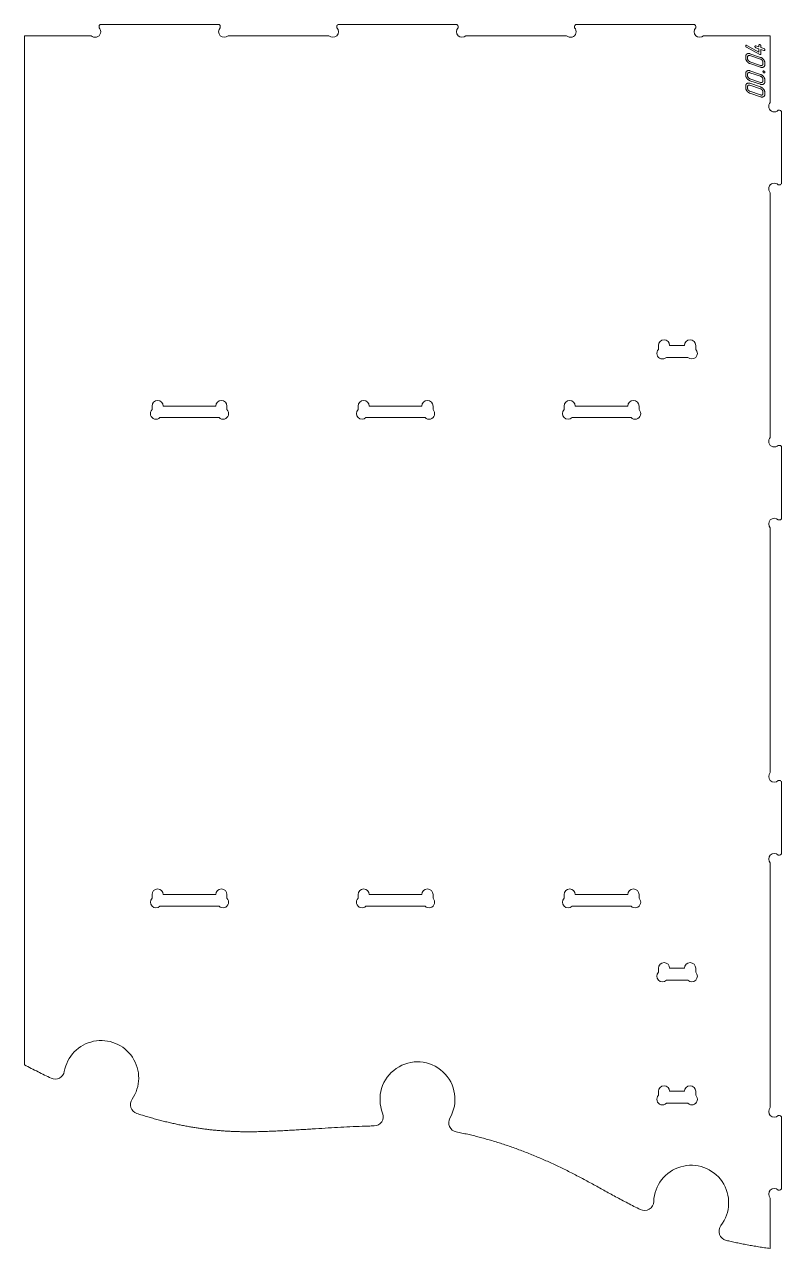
# Model space of a CAD drawing. Header units: millimetres. Extents: x 10 to 1426, y -715 to -10.
# Drawn here: x 430 to 836, y -667 to -10 of the extents above; entities that cross this region are included whole.
import ezdxf

# ---------------------------------------------------------------- set-up
doc = ezdxf.new("R2010")
doc.units = ezdxf.units.MM
doc.layers.add('Cut', color=7, linetype='Continuous', lineweight=0)
doc.layers.add('Mark', color=7, linetype='Continuous', lineweight=0)

msp = doc.modelspace()

# ---------------------------------------------------------------- linework, layer by layer
at = {"layer": 'Cut'}
for points in [[(830.3222, -666.611538), (829.519901, -666.500862), (828.721814, -666.388411), (827.927917, -666.274197), (827.138186, -666.158233), (826.3526, -666.040533), (825.571136, -665.92111), (824.793771, -665.799976), (824.020483, -665.677145), (823.25125, -665.552629), (822.486049, -665.426442), (821.724857, -665.298597), (820.967653, -665.169106), (820.214413, -665.037984), (819.465115, -664.905242), (818.719737, -664.770894), (817.978257, -664.634953), (817.240651, -664.497433), (816.506897, -664.358345), (815.776973, -664.217703), (815.050856, -664.075521), (814.328524, -663.931811), (813.609954, -663.786586), (812.895124, -663.63986), (812.184012, -663.491644), (811.476594, -663.341954), (810.772849, -663.1908), (810.072754, -663.038198), (809.376286, -662.884158), (808.683423, -662.728696), (807.994143, -662.571823), (807.308423, -662.413553), (806.62624, -662.253898, -0.5447152774), (803.810105, -654.338486, 1.3710749868), (767.791131, -641.383801, -0.5434144987), (760.596541, -645.701108), (759.729648, -645.275007), (758.868392, -644.847946), (758.012628, -644.420011), (757.162212, -643.991284), (756.317, -643.56185), (755.476846, -643.131792), (754.641607, -642.701194), (753.811138, -642.270141), (752.985294, -641.838715), (752.163932, -641.407001), (751.346906, -640.975084), (750.534073, -640.543045), (749.725287, -640.11097), (748.920404, -639.678942), (748.11928, -639.247046), (747.321771, -638.815364), (746.527731, -638.383981), (745.737017, -637.952981), (744.949483, -637.522448), (744.164986, -637.092464), (743.383381, -636.663115), (742.604524, -636.234484), (741.828269, -635.806656), (741.054473, -635.379712), (740.282991, -634.953739), (739.513679, -634.528819), (738.746392, -634.105036), (737.980986, -633.682475), (737.217316, -633.261219), (736.455237, -632.841352), (735.694606, -632.422957), (734.935278, -632.006119), (734.177108, -631.590922), (733.419952, -631.177449), (732.663666, -630.765784), (731.908104, -630.356011), (731.153123, -629.948214), (730.398578, -629.542477), (729.644325, -629.138884), (728.890218, -628.737518), (728.136115, -628.338463), (727.381871, -627.941803), (726.627407, -627.547588), (725.87272, -627.155832), (725.117812, -626.766545), (724.362685, -626.379737), (723.607341, -625.995418), (722.85178, -625.613599), (722.096006, -625.23429), (721.340021, -624.857502), (720.583825, -624.483244), (719.827421, -624.111527), (719.07081, -623.742362), (718.313995, -623.375759), (717.556978, -623.011728), (716.799759, -622.650279), (716.042342, -622.291422), (715.284727, -621.935169), (714.526917, -621.58153), (713.768914, -621.230513), (713.010719, -620.882131), (712.252334, -620.536394), (711.493762, -620.193311), (710.735003, -619.852893), (709.97606, -619.51515), (709.216935, -619.180094), (708.457629, -618.847733), (707.698144, -618.518078), (706.938483, -618.19114), (706.178646, -617.866929), (705.418637, -617.545456), (704.658456, -617.22673), (703.898105, -616.910762), (703.137587, -616.597562), (702.376903, -616.287141), (701.616056, -615.979509), (700.855046, -615.674677), (700.093876, -615.372653), (699.332547, -615.07345), (698.571062, -614.777077), (697.809422, -614.483545), (697.047629, -614.192863), (696.285686, -613.905043), (695.523593, -613.620095), (694.761352, -613.338028), (693.998967, -613.058854), (693.236437, -612.782582), (692.473766, -612.509223), (691.710955, -612.238787), (690.948005, -611.971285), (690.18492, -611.706726), (689.4217, -611.445122), (688.658347, -611.186483), (687.894864, -610.930818), (687.131251, -610.678138), (686.367512, -610.428454), (685.603647, -610.181776), (684.839659, -609.938114), (684.07555, -609.697478), (683.311321, -609.45988), (682.546974, -609.225328), (681.782511, -608.993834), (681.017934, -608.765407), (680.253244, -608.540059), (679.488444, -608.3178), (678.723536, -608.098639), (677.95852, -607.882587), (677.1934, -607.669655), (676.428177, -607.459852), (675.662852, -607.253189), (674.897428, -607.049677), (674.131907, -606.849326), (673.36629, -606.652146), (672.600579, -606.458147), (671.834775, -606.26734), (671.068882, -606.079735), (670.302901, -605.895342), (669.536833, -605.714173), (668.77068, -605.536236), (668.004444, -605.361542), (667.238128, -605.190103), (666.471732, -605.021927), (665.705259, -604.857026), (664.938711, -604.695409), (664.172089, -604.537087), (663.405396, -604.382071), (662.638632, -604.23037), (661.871801, -604.081996, -0.5163316926), (658.48404, -596.666137, 1.5962607611), (622.409277, -594.019106, -0.5232802086), (617.865982, -600.864492), (617.062553, -600.881984), (616.258097, -600.90126), (615.452587, -600.922272), (614.646, -600.944977), (613.029496, -600.99528), (611.408392, -601.051805), (609.782491, -601.114185), (608.1516, -601.182057), (606.515523, -601.255057), (604.874067, -601.332819), (603.227036, -601.414979), (601.574236, -601.501173), (599.915473, -601.591035), (598.25055, -601.684201), (596.579275, -601.780307), (594.901452, -601.878988), (593.216886, -601.97988), (591.525383, -602.082617), (589.826749, -602.186835), (588.120788, -602.29217), (586.407306, -602.398257), (584.686108, -602.504731), (583.822555, -602.558), (582.957, -602.611228), (582.089419, -602.664372), (581.219787, -602.717384), (580.348081, -602.770219), (579.474275, -602.822833), (578.598345, -602.875178), (577.720268, -602.927211), (576.840018, -602.978884), (575.957572, -603.030153), (575.072905, -603.080972), (574.185993, -603.131295), (573.296811, -603.181077), (572.405335, -603.230272), (571.511541, -603.278835), (570.615405, -603.32672), (569.716901, -603.373882), (568.816006, -603.420274), (567.912696, -603.465852), (567.006946, -603.51057), (566.098732, -603.554381), (565.188017, -603.597229), (564.274667, -603.638957), (563.358503, -603.679362), (562.439343, -603.71824), (561.517008, -603.755387), (560.591316, -603.7906), (559.662087, -603.823676), (558.729141, -603.85441), (557.792296, -603.882599), (556.851374, -603.90804), (555.906192, -603.930528), (554.95657, -603.949861), (554.002329, -603.965835), (553.043286, -603.978245), (552.079263, -603.986889), (551.110077, -603.991563), (550.13555, -603.992063), (549.155499, -603.988186), (548.169745, -603.979728), (547.178108, -603.966485), (546.180405, -603.948255), (545.679223, -603.937205), (545.176458, -603.924832), (544.672086, -603.91111), (544.166085, -603.896014), (543.658433, -603.879518), (543.149106, -603.861597), (542.638083, -603.842226), (542.12534, -603.821378), (541.610856, -603.799029), (541.094608, -603.775152), (540.576572, -603.749724), (540.056727, -603.722717), (539.53505, -603.694107), (539.011518, -603.663868), (538.48611, -603.631975), (537.958801, -603.598403), (537.42957, -603.563125), (536.898394, -603.526116), (536.365251, -603.487352), (535.830117, -603.446806), (535.292971, -603.404453), (534.75379, -603.360268), (534.212551, -603.314225), (533.669232, -603.266298), (533.12381, -603.216463), (532.576263, -603.164694), (532.026567, -603.110965), (531.474701, -603.055251), (530.920642, -602.997526), (530.364367, -602.937765), (529.805854, -602.875943), (529.24508, -602.812034), (528.682022, -602.746013), (528.116659, -602.677854), (527.548967, -602.607532), (526.978924, -602.53502), (526.406507, -602.460295), (525.831694, -602.38333), (525.254462, -602.304101), (524.674789, -602.22258), (524.092652, -602.138744), (523.508028, -602.052566), (522.920895, -601.964022), (522.331231, -601.873085), (521.739012, -601.77973), (521.144217, -601.683932), (520.546822, -601.585666), (519.946805, -601.484905), (519.344144, -601.381625), (518.738816, -601.2758), (518.130798, -601.167405), (517.520068, -601.056413), (516.906603, -600.9428), (516.290381, -600.826541), (515.671378, -600.707609), (515.049574, -600.585979), (514.424944, -600.461627), (513.797467, -600.334525), (513.16712, -600.20465), (512.53388, -600.071975), (511.897724, -599.936475), (511.258631, -599.798125), (510.616578, -599.656899), (509.971541, -599.512772), (509.323499, -599.365718), (508.672428, -599.215711), (508.018307, -599.062727), (507.361113, -598.90674), (506.700823, -598.747725), (506.037414, -598.585655), (505.370864, -598.420506), (504.701151, -598.252252), (504.028252, -598.080867), (503.352144, -597.906327), (502.672805, -597.728606), (501.990212, -597.547678), (501.304343, -597.363517), (500.615175, -597.176099), (499.922685, -596.985398), (499.226851, -596.791389), (498.52765, -596.594045), (497.825061, -596.393343), (497.119059, -596.189255), (496.409623, -595.981757), (495.69673, -595.770823), (494.980358, -595.556428), (494.260484, -595.338546), (493.537085, -595.117153), (492.810139, -594.892221), (492.079623, -594.663727), (491.345515, -594.431644), (490.607792, -594.195948, -0.5030148225), (488.021876, -586.594985, 1.2413343342), (451.687867, -571.673937, -0.4981695748), (444.57571, -575.298214), (443.71422, -574.87775), (442.848895, -574.453327), (441.979721, -574.024926), (441.106681, -573.59253), (440.229761, -573.15612), (439.348944, -572.715679), (438.464214, -572.27119), (437.575557, -571.822634), (436.682955, -571.369994), (435.786395, -570.913252), (434.885859, -570.452391), (433.981332, -569.987392), (433.072798, -569.518239), (432.160242, -569.044913), (431.243648, -568.567396), (430.323, -568.085672), (430.323, -16.206988), (466.080279, -16.206988, 1), (470.32292, -11.964347), (470.32292, -11.206998, -0.4142135624), (471.322918, -10.207), (534.322792, -10.207, -0.4142135624), (535.32279, -11.206998), (535.32279, -11.964347, 1), (539.565431, -16.206988), (593.580024, -16.206988, 1), (597.822665, -11.964347), (597.822665, -11.206998, -0.4142135624), (598.822663, -10.207), (661.822537, -10.207, -0.4142135624), (662.822535, -11.206998), (662.822535, -11.964347, 1), (667.065176, -16.206988), (721.079769, -16.206988, 1), (725.32241, -11.964347), (725.32241, -11.206998, -0.4142135624), (726.322408, -10.207), (789.322282, -10.207, -0.4142135624), (790.32228, -11.206998), (790.32228, -11.964347, 1), (794.564921, -16.206988), (830.3222, -16.206988), (830.3222, -51.964267, 1), (834.564841, -56.206908), (835.32219, -56.206908, -0.4142135624), (836.322188, -57.206906), (836.322188, -95.20683, -0.4142135624), (835.32219, -96.206828), (834.564841, -96.206828, 1), (830.3222, -100.449469), (830.3222, -231.663908, 1), (834.564841, -235.906549), (835.32219, -235.906549, -0.4142135624), (836.322188, -236.906547), (836.322188, -274.906471, -0.4142135624), (835.32219, -275.906469), (834.564841, -275.906469, 1), (830.3222, -280.14911), (830.3222, -411.363548, 1), (834.564841, -415.606189), (835.32219, -415.606189, -0.4142135624), (836.322188, -416.606188), (836.322188, -454.606111, -0.4142135624), (835.32219, -455.606109), (834.564841, -455.606109, 1), (830.3222, -459.84875), (830.3222, -591.063189, 1), (834.564841, -595.30583), (835.32219, -595.30583, -0.4142135624), (836.322188, -596.305828), (836.322188, -634.305752, -0.4142135624), (835.32219, -635.30575), (834.564841, -635.30575, 1), (830.3222, -639.548391)], [(786.079639, -188.706643, 1), (790.32228, -184.464002), (790.32228, -182.306656, 1), (784.32228, -182.306656), (776.32232, -182.306656, 1), (770.32232, -182.306656), (770.32232, -184.464002, 1), (774.564961, -188.706643)], [(534.680142, -221.006579, 1), (538.922783, -216.763938), (538.922783, -214.806591, 1), (532.922783, -214.806591), (504.722863, -214.806591, 1), (498.722863, -214.806591), (498.722863, -216.763938, 1), (502.965504, -221.006579)], [(645.179921, -221.006579, 1), (649.422562, -216.763938), (649.422562, -214.806591, 1), (643.422562, -214.806591), (615.222642, -214.806591, 1), (609.222642, -214.806591), (609.222642, -216.763938, 1), (613.465283, -221.006579)], [(755.6797, -221.006579, 1), (759.922341, -216.763938), (759.922341, -214.806591, 1), (753.922341, -214.806591), (725.722421, -214.806591, 1), (719.722421, -214.806591), (719.722421, -216.763938, 1), (723.965062, -221.006579)], [(534.680142, -483.006055, 1), (538.922783, -478.763414), (538.922783, -476.806067, 1), (532.922783, -476.806067), (504.722863, -476.806067, 1), (498.722863, -476.806067), (498.722863, -478.763414, 1), (502.965504, -483.006055)], [(645.179921, -483.006055, 1), (649.422562, -478.763414), (649.422562, -476.806067, 1), (643.422562, -476.806067), (615.222642, -476.806067, 1), (609.222642, -476.806067), (609.222642, -478.763414, 1), (613.465283, -483.006055)], [(755.6797, -483.006055, 1), (759.922341, -478.763414), (759.922341, -476.806067, 1), (753.922341, -476.806067), (725.722421, -476.806067, 1), (719.722421, -476.806067), (719.722421, -478.763414, 1), (723.965062, -483.006055)], [(786.079639, -522.705975, 1), (790.32228, -518.463334), (790.32228, -516.305988, 1), (784.32228, -516.305988), (776.32232, -516.305988, 1), (770.32232, -516.305988), (770.32232, -518.463334, 1), (774.564961, -522.705975)], [(786.079639, -588.705843, 1), (790.32228, -584.463202), (790.32228, -582.305856, 1), (784.32228, -582.305856), (776.32232, -582.305856, 1), (770.32232, -582.305856), (770.32232, -584.463202, 1), (774.564961, -588.705843)]]:
    msp.add_lwpolyline(points, format="xyb", close=True, dxfattribs=at)
at = {"layer": 'Mark'}
for p, q in [((817.093798, -21.769533), (817.093822, -21.758392)), ((817.09389, -21.778939), (817.093798, -21.769533)), ((817.093822, -21.758392), (817.094267, -21.734907)), ((817.095362, -21.81605), (817.09389, -21.778939)), ((817.094267, -21.734907), (817.096757, -21.690176)), ((817.103601, -21.887815), (817.095362, -21.81605)), ((817.096757, -21.690176), (817.101382, -21.64843)), ((817.101382, -21.64843), (817.108141, -21.60967)), ((817.118904, -21.956307), (817.103601, -21.887815)), ((817.108141, -21.60967), (817.117034, -21.573895)), ((817.117034, -21.573895), (817.128063, -21.541106)), ((817.141269, -22.021524), (817.118904, -21.956307)), ((817.128063, -21.541106), (817.141225, -21.511302)), ((817.141225, -21.511302), (817.156522, -21.484483)), ((817.170696, -22.083467), (817.141269, -22.021524)), ((817.156522, -21.484483), (817.173954, -21.46065)), ((817.207187, -22.142136), (817.170696, -22.083467)), ((817.173954, -21.46065), (817.19352, -21.439802)), ((817.19352, -21.439802), (817.215221, -21.42194)), ((817.250739, -22.19753), (817.207187, -22.142136)), ((817.215221, -21.42194), (817.239056, -21.407063)), ((817.239056, -21.407063), (817.265025, -21.395172)), ((817.301355, -22.24965), (817.250739, -22.19753)), ((817.265025, -21.395172), (817.293129, -21.386266)), ((817.293129, -21.386266), (817.323368, -21.380345)), ((817.359033, -22.298495), (817.301355, -22.24965)), ((817.323368, -21.380345), (817.355741, -21.37741)), ((817.355741, -21.37741), (817.390248, -21.37746)), ((817.423774, -22.344066), (817.359033, -22.298495)), ((817.390248, -21.37746), (817.42689, -21.380496)), ((817.495577, -22.386363), (817.423774, -22.344066)), ((817.42689, -21.380496), (817.465667, -21.386517)), ((817.465667, -21.386517), (817.506577, -21.395523)), ((824.681947, -26.259458), (817.495577, -22.386363)), ((817.506577, -21.395523), (817.549623, -21.407515)), ((817.549623, -21.407515), (817.571946, -21.414631)), ((817.647363, -21.447414), (824.236635, -25.02955)), ((822.086639, -22.027435), (822.088593, -21.966687)), ((822.088593, -22.088646), (822.086639, -22.027435)), ((822.088593, -21.966687), (822.094452, -21.91123)), ((822.094452, -22.147278), (822.088593, -22.088646)), ((822.094452, -21.91123), (822.104218, -21.861062)), ((822.104218, -22.203332), (822.094452, -22.147278)), ((822.104218, -21.861062), (822.117889, -21.816184)), ((822.117889, -22.256808), (822.104218, -22.203332)), ((822.117889, -21.816184), (822.135467, -21.776597)), ((822.135467, -22.307706), (822.117889, -22.256808)), ((822.135467, -21.776597), (822.156952, -21.742299)), ((822.156952, -22.356025), (822.135467, -22.307706)), ((822.156952, -21.742299), (822.182342, -21.713291)), ((822.182342, -22.401766), (822.156952, -22.356025)), ((822.182342, -21.713291), (822.211639, -21.689573)), ((822.211639, -22.444929), (822.182342, -22.401766)), ((822.211639, -21.689573), (822.244842, -21.671146)), ((822.244842, -22.485513), (822.211639, -22.444929)), ((822.244842, -21.671146), (822.281952, -21.658008)), ((822.281952, -22.523519), (822.244842, -22.485513)), ((822.281952, -21.658008), (822.322967, -21.65016)), ((822.322967, -22.558947), (822.281952, -22.523519)), ((822.322967, -21.65016), (822.367889, -21.647602)), ((822.367889, -22.591796), (822.322967, -22.558947)), ((822.367889, -21.647602), (822.416717, -21.650334)), ((822.416717, -22.622068), (822.367889, -22.591796)), ((822.416717, -21.650334), (822.469451, -21.658356)), ((822.469451, -22.649761), (822.416717, -22.622068)), ((822.469451, -21.658356), (822.526092, -21.671669)), ((822.526092, -22.674875), (822.469451, -22.649761)), ((822.526092, -21.671669), (822.586638, -21.690271)), ((822.586638, -22.697411), (822.526092, -22.674875)), ((822.586638, -21.690271), (824.236635, -22.250984)), ((824.236635, -23.258125), (822.586638, -22.697411)), ((824.236635, -21.322414), (824.238588, -21.261666)), ((824.236635, -22.250984), (824.236635, -21.322414)), ((824.236635, -25.02955), (824.236635, -23.258125)), ((824.238588, -21.261666), (824.244448, -21.206207)), ((824.244448, -21.206207), (824.254213, -21.156037)), ((824.254213, -21.156037), (824.267885, -21.111156)), ((824.267885, -21.111156), (824.285463, -21.071565)), ((824.285463, -21.071565), (824.306947, -21.037262)), ((824.306947, -21.037262), (824.332338, -21.008249)), ((824.332338, -21.008249), (824.361635, -20.984524)), ((824.361635, -20.984524), (824.394838, -20.966089)), ((824.394838, -20.966089), (824.431947, -20.952943)), ((824.431947, -20.952943), (824.472963, -20.945086)), ((824.472963, -20.945086), (824.517885, -20.942518)), ((824.517885, -20.942518), (824.566713, -20.94524)), ((824.566713, -20.94524), (824.619447, -20.95325)), ((824.619447, -20.95325), (824.676087, -20.966549)), ((824.676087, -20.966549), (824.736634, -20.985138)), ((824.736634, -20.985138), (824.797181, -21.007702)), ((824.797181, -21.007702), (824.853821, -21.032901)), ((824.853821, -21.032901), (824.906556, -21.060733)), ((824.906556, -21.060733), (824.955384, -21.0912)), ((824.955384, -21.0912), (825.000305, -21.1243)), ((825.000305, -21.1243), (825.041321, -21.160035)), ((825.041321, -21.160035), (825.07843, -21.198404)), ((825.07843, -21.198404), (825.111633, -21.239407)), ((825.111633, -21.239407), (825.14093, -21.283044)), ((825.14093, -21.283044), (825.166321, -21.329315)), ((825.16833, -26.23658), (825.143665, -26.265307)), ((825.166321, -21.329315), (825.187805, -21.37822)), ((825.1892, -26.202657), (825.16833, -26.23658)), ((825.187805, -21.37822), (825.205383, -21.429759)), ((825.206276, -26.163539), (825.1892, -26.202657)), ((825.205383, -21.429759), (825.219055, -21.483933)), ((825.219557, -26.119224), (825.206276, -26.163539)), ((825.219055, -21.483933), (825.228821, -21.54074)), ((825.229044, -26.069714), (825.219557, -26.119224)), ((825.228821, -21.54074), (825.23468, -21.600182)), ((825.234736, -26.015008), (825.229044, -26.069714)), ((825.23468, -21.600182), (825.236633, -21.662257)), ((825.236633, -25.955106), (825.234736, -26.015008)), ((825.236633, -21.662257), (825.236633, -22.590827)), ((825.236633, -22.590827), (826.879487, -23.149085)), ((826.879487, -24.156225), (825.236633, -23.597968)), ((825.236633, -23.597968), (825.236633, -25.955106)), ((826.879487, -23.149085), (826.940034, -23.171649)), ((826.940034, -24.174856), (826.879487, -24.156225)), ((826.940034, -23.171649), (826.996674, -23.196847)), ((826.996674, -24.188251), (826.940034, -24.174856)), ((826.996674, -23.196847), (827.049409, -23.22468)), ((827.049409, -24.196413), (826.996674, -24.188251)), ((827.049409, -23.22468), (827.098237, -23.255146)), ((827.098237, -24.199341), (827.049409, -24.196413)), ((827.098237, -23.255146), (827.143158, -23.288247)), ((827.143158, -24.197034), (827.098237, -24.199341)), ((827.143158, -23.288247), (827.184174, -23.323981)), ((827.184174, -24.189493), (827.143158, -24.197034)), ((827.184174, -23.323981), (827.221283, -23.36235)), ((827.221283, -24.176718), (827.184174, -24.189493)), ((827.221283, -23.36235), (827.254486, -23.403353)), ((827.254486, -24.158709), (827.221283, -24.176718)), ((827.254486, -23.403353), (827.283783, -23.44699)), ((827.283783, -24.135465), (827.254486, -24.158709)), ((827.283783, -23.44699), (827.309174, -23.493261)), ((827.309174, -24.106988), (827.283783, -24.135465)), ((827.309174, -23.493261), (827.330658, -23.542166)), ((827.330658, -24.073276), (827.309174, -24.106988)), ((827.330658, -23.542166), (827.348236, -23.593706)), ((827.348236, -24.03433), (827.330658, -24.073276)), ((827.348236, -23.593706), (827.361908, -23.647879)), ((827.361908, -23.99015), (827.348236, -24.03433)), ((827.361908, -23.647879), (827.371673, -23.704687)), ((827.371673, -23.940735), (827.361908, -23.99015)), ((827.371673, -23.704687), (827.377533, -23.764128)), ((827.377533, -23.886087), (827.371673, -23.940735)), ((827.377533, -23.764128), (827.379486, -23.826204)), ((827.379486, -23.826204), (827.377533, -23.886087)), ((824.722167, -26.27984), (824.681947, -26.259458)), ((824.75092, -26.290038), (824.722167, -26.27984)), ((824.809737, -26.308074), (824.75092, -26.290038)), ((824.864759, -26.320913), (824.809737, -26.308074)), ((824.915986, -26.328557), (824.864759, -26.320913)), ((824.963419, -26.331005), (824.915986, -26.328557)), ((825.007058, -26.328257), (824.963419, -26.331005)), ((825.046901, -26.320313), (825.007058, -26.328257)), ((825.08295, -26.307174), (825.046901, -26.320313)), ((825.115205, -26.288838), (825.08295, -26.307174)), ((825.143665, -26.265307), (825.115205, -26.288838))]:
    msp.add_line(p, q, dxfattribs=at)
for points in [[(825.093776, -27.827982), (819.379502, -25.886021), (819.261974, -25.848702), (819.146638, -25.817379), (819.033495, -25.792053), (818.922545, -25.772723), (818.813787, -25.75939), (818.707221, -25.752054), (818.602848, -25.750715), (818.500667, -25.755372), (818.400679, -25.766026), (818.302883, -25.782676), (818.20728, -25.805323), (818.113869, -25.833967), (818.022651, -25.868608), (817.933625, -25.909245), (817.846791, -25.955879), (817.76215, -26.00851), (817.681216, -26.066134), (817.605504, -26.127747), (817.535013, -26.19335), (817.469744, -26.262942), (817.409696, -26.336524), (817.35487, -26.414095), (817.305265, -26.495656), (817.260882, -26.581207), (817.22172, -26.670747), (817.18778, -26.764276), (817.159062, -26.861795), (817.135565, -26.963303), (817.117289, -27.068801), (817.104235, -27.178289), (817.096403, -27.291766), (817.093792, -27.409232), (817.093792, -28.123517), (817.096409, -28.241575), (817.104259, -28.359254), (817.117342, -28.476554), (817.135659, -28.593476), (817.159209, -28.710019), (817.187992, -28.826182), (817.222009, -28.941967), (817.261258, -29.057374), (817.305742, -29.172401), (817.355458, -29.287049), (817.410408, -29.401319), (817.470591, -29.51521), (817.536008, -29.628721), (817.606657, -29.741854), (817.682541, -29.854609), (817.763657, -29.966984), (817.848469, -30.07692), (817.935437, -30.182357), (818.024563, -30.283293), (818.115847, -30.379731), (818.209287, -30.471668), (818.304884, -30.559107), (818.402639, -30.642045), (818.502551, -30.720484), (818.604619, -30.794423), (818.708846, -30.863863), (818.815229, -30.928803), (818.923769, -30.989244), (819.034467, -31.045185), (819.147321, -31.096626), (819.262333, -31.143568), (819.379502, -31.186011), (825.093776, -33.127971), (825.211211, -33.165264), (825.326463, -33.196591), (825.439531, -33.221952), (825.550416, -33.241346), (825.659118, -33.254774), (825.765636, -33.262237), (825.869971, -33.263733), (825.972123, -33.259263), (826.072091, -33.248826), (826.169876, -33.232424), (826.265478, -33.210055), (826.358896, -33.18172), (826.450132, -33.147419), (826.539184, -33.107152), (826.626052, -33.060919), (826.710737, -33.008719), (826.791719, -32.951557), (826.867475, -32.890436), (826.938007, -32.825356), (827.003315, -32.756316), (827.063398, -32.683318), (827.118256, -32.606361), (827.16789, -32.525445), (827.212299, -32.44057), (827.251483, -32.351736), (827.285443, -32.258943), (827.314178, -32.162191), (827.337689, -32.06148), (827.355975, -31.95681), (827.369037, -31.84818), (827.376874, -31.735592), (827.379486, -31.619045), (827.379486, -30.904761), (827.37688, -30.785256), (827.36906, -30.66622), (827.356028, -30.547653), (827.337783, -30.429556), (827.314326, -30.311929), (827.285655, -30.194771), (827.251772, -30.078083), (827.212675, -29.961864), (827.168366, -29.846115), (827.118845, -29.730835), (827.06411, -29.616025), (827.004162, -29.501684), (826.939002, -29.387813), (826.868629, -29.274412), (826.793043, -29.16148), (826.712244, -29.049017), (826.627729, -28.939034), (826.540996, -28.83354), (826.452044, -28.732535), (826.360874, -28.636019), (826.267485, -28.543992), (826.171877, -28.456455), (826.074051, -28.373407), (825.974006, -28.294847), (825.871743, -28.220777), (825.76726, -28.151196), (825.66056, -28.086104), (825.55164, -28.025501), (825.440502, -27.969388), (825.327145, -27.917763), (825.21157, -27.870628)], [(825.093776, -28.835122), (819.379502, -26.893162), (819.313844, -26.872336), (819.249374, -26.854891), (819.186094, -26.840828), (819.124002, -26.830146), (819.0631, -26.822845), (819.003386, -26.818926), (818.944861, -26.818388), (818.887525, -26.821231), (818.831378, -26.827456), (818.776419, -26.837062), (818.72265, -26.850049), (818.670069, -26.866418), (818.618677, -26.886168), (818.568475, -26.9093), (818.519461, -26.935812), (818.471635, -26.965706), (818.425881, -26.998377), (818.383078, -27.03322), (818.343227, -27.070235), (818.306328, -27.109421), (818.272381, -27.15078), (818.241386, -27.194311), (818.213343, -27.240013), (818.188252, -27.287888), (818.166112, -27.337934), (818.146925, -27.390153), (818.130689, -27.444543), (818.117406, -27.501106), (818.107074, -27.55984), (818.099694, -27.620747), (818.095266, -27.683825), (818.09379, -27.749075), (818.09379, -28.46336), (818.095271, -28.528364), (818.099713, -28.59327), (818.107117, -28.658079), (818.117482, -28.72279), (818.130809, -28.787403), (818.147097, -28.851919), (818.166347, -28.916337), (818.188558, -28.980658), (818.213731, -29.044881), (818.241866, -29.109006), (818.272961, -29.173033), (818.307019, -29.236963), (818.344038, -29.300795), (818.384018, -29.36453), (818.42696, -29.428167), (818.472863, -29.491706), (818.520827, -29.553912), (818.569952, -29.613551), (818.620236, -29.670622), (818.671681, -29.725125), (818.724285, -29.77706), (818.77805, -29.826427), (818.832975, -29.873227), (818.88906, -29.917458), (818.946305, -29.959122), (819.00471, -29.998218), (819.064275, -30.034746), (819.125, -30.068707), (819.186885, -30.100099), (819.249931, -30.128924), (819.314136, -30.155181), (819.379502, -30.17887), (825.093776, -32.12083), (825.159408, -32.141655), (825.223853, -32.159124), (825.287112, -32.173238), (825.349185, -32.183996), (825.410072, -32.191399), (825.469772, -32.195445), (825.528286, -32.196137), (825.585614, -32.193472), (825.641756, -32.187452), (825.696711, -32.178077), (825.75048, -32.165345), (825.803063, -32.149258), (825.854459, -32.129816), (825.904669, -32.107018), (825.953693, -32.080864), (826.001531, -32.051355), (826.047299, -32.019101), (826.090115, -31.984712), (826.129977, -31.94819), (826.166887, -31.909534), (826.200844, -31.868744), (826.231849, -31.825819), (826.2599, -31.780761), (826.284999, -31.733568), (826.307145, -31.684242), (826.326338, -31.632781), (826.342578, -31.579186), (826.355866, -31.523458), (826.3662, -31.465595), (826.373582, -31.405598), (826.378012, -31.343467), (826.379488, -31.279202), (826.379488, -30.564918), (826.378016, -30.4984), (826.373602, -30.432077), (826.366244, -30.365949), (826.355942, -30.300016), (826.342698, -30.234277), (826.32651, -30.168734), (826.30738, -30.103385), (826.285306, -30.038231), (826.260289, -29.973272), (826.232328, -29.908508), (826.201425, -29.843939), (826.167578, -29.779565), (826.130788, -29.715385), (826.091055, -29.651401), (826.048378, -29.587611), (826.002759, -29.524016), (825.95506, -29.461796), (825.906147, -29.402132), (825.856018, -29.345022), (825.804674, -29.290468), (825.752115, -29.238469), (825.698341, -29.189025), (825.643353, -29.142137), (825.587149, -29.097803), (825.52973, -29.056025), (825.471096, -29.016802), (825.411247, -28.980134), (825.350183, -28.946021), (825.287904, -28.914464), (825.22441, -28.885461), (825.1597, -28.859014)], [(825.093776, -36.985106), (819.379502, -35.043146), (819.261974, -35.005826), (819.146638, -34.974503), (819.033495, -34.949177), (818.922545, -34.929848), (818.813787, -34.916515), (818.707221, -34.909179), (818.602848, -34.907839), (818.500667, -34.912496), (818.400679, -34.92315), (818.302883, -34.939801), (818.20728, -34.962448), (818.113869, -34.991092), (818.022651, -35.025732), (817.933625, -35.06637), (817.846791, -35.113004), (817.76215, -35.165634), (817.681216, -35.223258), (817.605504, -35.284871), (817.535013, -35.350474), (817.469744, -35.420067), (817.409696, -35.493649), (817.35487, -35.57122), (817.305265, -35.652781), (817.260882, -35.738331), (817.22172, -35.827871), (817.18778, -35.921401), (817.159062, -36.01892), (817.135565, -36.120428), (817.117289, -36.225926), (817.104235, -36.335413), (817.096403, -36.44889), (817.093792, -36.566357), (817.093792, -37.280641), (817.096409, -37.398699), (817.104259, -37.516379), (817.117342, -37.633679), (817.135659, -37.750601), (817.159209, -37.867143), (817.187992, -37.983307), (817.222009, -38.099092), (817.261258, -38.214498), (817.305742, -38.329525), (817.355458, -38.444174), (817.410408, -38.558443), (817.470591, -38.672334), (817.536008, -38.785846), (817.606657, -38.898979), (817.682541, -39.011733), (817.763657, -39.124108), (817.848469, -39.234045), (817.935437, -39.339481), (818.024563, -39.440418), (818.115847, -39.536855), (818.209287, -39.628793), (818.304884, -39.716231), (818.402639, -39.79917), (818.502551, -39.877609), (818.604619, -39.951548), (818.708846, -40.020988), (818.815229, -40.085928), (818.923769, -40.146369), (819.034467, -40.20231), (819.147321, -40.253751), (819.262333, -40.300693), (819.379502, -40.343135), (825.093776, -42.285095), (825.211211, -42.322389), (825.326463, -42.353715), (825.439531, -42.379076), (825.550416, -42.398471), (825.659118, -42.411899), (825.765636, -42.419361), (825.869971, -42.420857), (825.972123, -42.416387), (826.072091, -42.405951), (826.169876, -42.389548), (826.265478, -42.36718), (826.358896, -42.338845), (826.450132, -42.304544), (826.539184, -42.264276), (826.626052, -42.218043), (826.710737, -42.165843), (826.791719, -42.108681), (826.867475, -42.04756), (826.938007, -41.98248), (827.003315, -41.913441), (827.063398, -41.840443), (827.118256, -41.763486), (827.16789, -41.68257), (827.212299, -41.597695), (827.251483, -41.50886), (827.285443, -41.416067), (827.314178, -41.319315), (827.337689, -41.218604), (827.355975, -41.113934), (827.369037, -41.005305), (827.376874, -40.892717), (827.379486, -40.77617), (827.379486, -40.061886), (827.37688, -39.94238), (827.36906, -39.823344), (827.356028, -39.704778), (827.337783, -39.586681), (827.314326, -39.469053), (827.285655, -39.351896), (827.251772, -39.235207), (827.212675, -39.118989), (827.168366, -39.003239), (827.118845, -38.88796), (827.06411, -38.773149), (827.004162, -38.658809), (826.939002, -38.544938), (826.868629, -38.431536), (826.793043, -38.318604), (826.712244, -38.206142), (826.627729, -38.096158), (826.540996, -37.990664), (826.452044, -37.889659), (826.360874, -37.793144), (826.267485, -37.701117), (826.171877, -37.613579), (826.074051, -37.530531), (825.974006, -37.451972), (825.871743, -37.377902), (825.76726, -37.308321), (825.66056, -37.243229), (825.55164, -37.182626), (825.440502, -37.126512), (825.327145, -37.074888), (825.21157, -37.027752)], [(825.093776, -37.992247), (819.379502, -36.050287), (819.313844, -36.02946), (819.249374, -36.012016), (819.186094, -35.997952), (819.124002, -35.98727), (819.0631, -35.97997), (819.003386, -35.97605), (818.944861, -35.975512), (818.887525, -35.978356), (818.831378, -35.984581), (818.776419, -35.994187), (818.72265, -36.007174), (818.670069, -36.023543), (818.618677, -36.043293), (818.568475, -36.066424), (818.519461, -36.092937), (818.471635, -36.122831), (818.425881, -36.155502), (818.383078, -36.190344), (818.343227, -36.227359), (818.306328, -36.266546), (818.272381, -36.307904), (818.241386, -36.351435), (818.213343, -36.397138), (818.188252, -36.445012), (818.166112, -36.495059), (818.146925, -36.547277), (818.130689, -36.601668), (818.117406, -36.65823), (818.107074, -36.716965), (818.099694, -36.777871), (818.095266, -36.84095), (818.09379, -36.9062), (818.09379, -37.620484), (818.095271, -37.685488), (818.099713, -37.750395), (818.107117, -37.815203), (818.117482, -37.879915), (818.130809, -37.944528), (818.147097, -38.009044), (818.166347, -38.073462), (818.188558, -38.137782), (818.213731, -38.202005), (818.241866, -38.26613), (818.272961, -38.330158), (818.307019, -38.394088), (818.344038, -38.45792), (818.384018, -38.521654), (818.42696, -38.585291), (818.472863, -38.64883), (818.520827, -38.711037), (818.569952, -38.770676), (818.620236, -38.827746), (818.671681, -38.882249), (818.724285, -38.934184), (818.77805, -38.983552), (818.832975, -39.030351), (818.88906, -39.074583), (818.946305, -39.116247), (819.00471, -39.155343), (819.064275, -39.191871), (819.125, -39.225831), (819.186885, -39.257224), (819.249931, -39.286048), (819.314136, -39.312305), (819.379502, -39.335994), (825.093776, -41.277955), (825.159408, -41.29878), (825.223853, -41.316249), (825.287112, -41.330363), (825.349185, -41.341121), (825.410072, -41.348523), (825.469772, -41.35257), (825.528286, -41.353261), (825.585614, -41.350597), (825.641756, -41.344577), (825.696711, -41.335201), (825.75048, -41.32247), (825.803063, -41.306383), (825.854459, -41.286941), (825.904669, -41.264142), (825.953693, -41.237989), (826.001531, -41.208479), (826.047299, -41.176225), (826.090115, -41.141837), (826.129977, -41.105315), (826.166887, -41.066658), (826.200844, -41.025868), (826.231849, -40.982944), (826.2599, -40.937885), (826.284999, -40.890693), (826.307145, -40.841366), (826.326338, -40.789906), (826.342578, -40.736311), (826.355866, -40.680582), (826.3662, -40.622719), (826.373582, -40.562723), (826.378012, -40.500592), (826.379488, -40.436327), (826.379488, -39.722043), (826.378016, -39.655525), (826.373602, -39.589202), (826.366244, -39.523074), (826.355942, -39.45714), (826.342698, -39.391402), (826.32651, -39.325858), (826.30738, -39.26051), (826.285306, -39.195356), (826.260289, -39.130397), (826.232328, -39.065633), (826.201425, -39.001064), (826.167578, -38.936689), (826.130788, -38.87251), (826.091055, -38.808525), (826.048378, -38.744735), (826.002759, -38.681141), (825.95506, -38.618921), (825.906147, -38.559256), (825.856018, -38.502147), (825.804674, -38.447593), (825.752115, -38.395594), (825.698341, -38.34615), (825.643353, -38.299261), (825.587149, -38.254928), (825.52973, -38.213149), (825.471096, -38.173926), (825.411247, -38.137259), (825.350183, -38.103146), (825.287904, -38.071588), (825.22441, -38.042586), (825.1597, -38.016139)], [(826.379488, -35.500622), (826.381441, -35.561833), (826.3873, -35.620464), (826.397066, -35.676516), (826.410738, -35.729989), (826.428316, -35.780882), (826.4498, -35.829197), (826.475191, -35.874932), (826.504488, -35.918088), (826.537691, -35.958665), (826.5748, -35.996663), (826.615816, -36.032082), (826.660737, -36.064921), (826.709565, -36.095181), (826.7623, -36.122862), (826.81894, -36.147964), (826.879487, -36.170487), (826.940034, -36.189117), (826.996674, -36.202513), (827.049409, -36.210675), (827.098237, -36.213602), (827.143158, -36.211296), (827.184174, -36.203755), (827.221283, -36.19098), (827.254486, -36.17297), (827.283783, -36.149727), (827.309174, -36.121249), (827.330658, -36.087538), (827.348236, -36.048591), (827.361908, -36.004411), (827.371673, -35.954997), (827.377533, -35.900348), (827.379486, -35.840466), (827.377533, -35.77839), (827.371673, -35.718948), (827.361908, -35.662141), (827.348236, -35.607967), (827.330658, -35.556428), (827.309174, -35.507523), (827.283783, -35.461252), (827.254486, -35.417615), (827.221283, -35.376612), (827.184174, -35.338243), (827.143158, -35.302508), (827.098237, -35.269408), (827.049409, -35.238941), (826.996674, -35.211109), (826.940034, -35.185911), (826.879487, -35.163346), (826.81894, -35.144758), (826.7623, -35.131458), (826.709565, -35.123448), (826.660737, -35.120727), (826.615816, -35.123294), (826.5748, -35.131151), (826.537691, -35.144297), (826.504488, -35.162733), (826.475191, -35.186457), (826.4498, -35.21547), (826.428316, -35.249773), (826.410738, -35.289365), (826.397066, -35.334245), (826.3873, -35.384415), (826.381441, -35.439874)], [(825.093776, -43.706521), (819.379502, -41.764561), (819.261974, -41.727241), (819.146638, -41.695918), (819.033495, -41.670592), (818.922545, -41.651263), (818.813787, -41.63793), (818.707221, -41.630594), (818.602848, -41.629254), (818.500667, -41.633911), (818.400679, -41.644565), (818.302883, -41.661216), (818.20728, -41.683863), (818.113869, -41.712507), (818.022651, -41.747148), (817.933625, -41.787785), (817.846791, -41.834419), (817.76215, -41.887049), (817.681216, -41.944673), (817.605504, -42.006287), (817.535013, -42.071889), (817.469744, -42.141482), (817.409696, -42.215064), (817.35487, -42.292635), (817.305265, -42.374196), (817.260882, -42.459746), (817.22172, -42.549286), (817.18778, -42.642816), (817.159062, -42.740335), (817.135565, -42.841843), (817.117289, -42.947341), (817.104235, -43.056829), (817.096403, -43.170306), (817.093792, -43.287772), (817.093792, -44.002056), (817.096409, -44.120114), (817.104259, -44.237794), (817.117342, -44.355094), (817.135659, -44.472016), (817.159209, -44.588558), (817.187992, -44.704722), (817.222009, -44.820507), (817.261258, -44.935913), (817.305742, -45.050941), (817.355458, -45.165589), (817.410408, -45.279859), (817.470591, -45.393749), (817.536008, -45.507261), (817.606657, -45.620394), (817.682541, -45.733148), (817.763657, -45.845524), (817.848469, -45.95546), (817.935437, -46.060896), (818.024563, -46.161833), (818.115847, -46.25827), (818.209287, -46.350208), (818.304884, -46.437646), (818.402639, -46.520585), (818.502551, -46.599024), (818.604619, -46.672963), (818.708846, -46.742403), (818.815229, -46.807343), (818.923769, -46.867784), (819.034467, -46.923725), (819.147321, -46.975166), (819.262333, -47.022108), (819.379502, -47.06455), (825.093776, -49.006511), (825.211211, -49.043804), (825.326463, -49.075131), (825.439531, -49.100491), (825.550416, -49.119886), (825.659118, -49.133314), (825.765636, -49.140776), (825.869971, -49.142272), (825.972123, -49.137802), (826.072091, -49.127366), (826.169876, -49.110963), (826.265478, -49.088595), (826.358896, -49.06026), (826.450132, -49.025959), (826.539184, -48.985692), (826.626052, -48.939458), (826.710737, -48.887259), (826.791719, -48.830096), (826.867475, -48.768975), (826.938007, -48.703895), (827.003315, -48.634856), (827.063398, -48.561858), (827.118256, -48.484901), (827.16789, -48.403985), (827.212299, -48.31911), (827.251483, -48.230276), (827.285443, -48.137482), (827.314178, -48.04073), (827.337689, -47.940019), (827.355975, -47.835349), (827.369037, -47.72672), (827.376874, -47.614132), (827.379486, -47.497585), (827.379486, -46.783301), (827.37688, -46.663795), (827.36906, -46.544759), (827.356028, -46.426193), (827.337783, -46.308096), (827.314326, -46.190469), (827.285655, -46.073311), (827.251772, -45.956622), (827.212675, -45.840404), (827.168366, -45.724654), (827.118845, -45.609375), (827.06411, -45.494565), (827.004162, -45.380224), (826.939002, -45.266353), (826.868629, -45.152951), (826.793043, -45.040019), (826.712244, -44.927557), (826.627729, -44.817574), (826.540996, -44.712079), (826.452044, -44.611075), (826.360874, -44.514559), (826.267485, -44.422532), (826.171877, -44.334995), (826.074051, -44.251946), (825.974006, -44.173387), (825.871743, -44.099317), (825.76726, -44.029736), (825.66056, -43.964644), (825.55164, -43.904041), (825.440502, -43.847927), (825.327145, -43.796303), (825.21157, -43.749167)], [(825.093776, -44.713662), (819.379502, -42.771702), (819.313844, -42.750876), (819.249374, -42.733431), (819.186094, -42.719368), (819.124002, -42.708686), (819.0631, -42.701385), (819.003386, -42.697466), (818.944861, -42.696928), (818.887525, -42.699771), (818.831378, -42.705996), (818.776419, -42.715602), (818.72265, -42.728589), (818.670069, -42.744958), (818.618677, -42.764708), (818.568475, -42.787839), (818.519461, -42.814352), (818.471635, -42.844246), (818.425881, -42.876917), (818.383078, -42.91176), (818.343227, -42.948774), (818.306328, -42.987961), (818.272381, -43.02932), (818.241386, -43.07285), (818.213343, -43.118553), (818.188252, -43.166427), (818.166112, -43.216474), (818.146925, -43.268692), (818.130689, -43.323083), (818.117406, -43.379645), (818.107074, -43.43838), (818.099694, -43.499286), (818.095266, -43.562365), (818.09379, -43.627615), (818.09379, -44.341899), (818.095271, -44.406903), (818.099713, -44.47181), (818.107117, -44.536619), (818.117482, -44.60133), (818.130809, -44.665943), (818.147097, -44.730459), (818.166347, -44.794877), (818.188558, -44.859197), (818.213731, -44.92342), (818.241866, -44.987545), (818.272961, -45.051573), (818.307019, -45.115503), (818.344038, -45.179335), (818.384018, -45.243069), (818.42696, -45.306706), (818.472863, -45.370246), (818.520827, -45.432452), (818.569952, -45.492091), (818.620236, -45.549161), (818.671681, -45.603664), (818.724285, -45.6556), (818.77805, -45.704967), (818.832975, -45.751766), (818.88906, -45.795998), (818.946305, -45.837662), (819.00471, -45.876758), (819.064275, -45.913286), (819.125, -45.947246), (819.186885, -45.978639), (819.249931, -46.007464), (819.314136, -46.03372), (819.379502, -46.057409), (825.093776, -47.99937), (825.159408, -48.020195), (825.223853, -48.037664), (825.287112, -48.051778), (825.349185, -48.062536), (825.410072, -48.069938), (825.469772, -48.073985), (825.528286, -48.074676), (825.585614, -48.072012), (825.641756, -48.065992), (825.696711, -48.056616), (825.75048, -48.043885), (825.803063, -48.027798), (825.854459, -48.008356), (825.904669, -47.985558), (825.953693, -47.959404), (826.001531, -47.929894), (826.047299, -47.89764), (826.090115, -47.863252), (826.129977, -47.82673), (826.166887, -47.788074), (826.200844, -47.747283), (826.231849, -47.704359), (826.2599, -47.6593), (826.284999, -47.612108), (826.307145, -47.562781), (826.326338, -47.511321), (826.342578, -47.457726), (826.355866, -47.401997), (826.3662, -47.344135), (826.373582, -47.284138), (826.378012, -47.222007), (826.379488, -47.157742), (826.379488, -46.443458), (826.378016, -46.37694), (826.373602, -46.310617), (826.366244, -46.244489), (826.355942, -46.178555), (826.342698, -46.112817), (826.32651, -46.047273), (826.30738, -45.981925), (826.285306, -45.916771), (826.260289, -45.851812), (826.232328, -45.787048), (826.201425, -45.722479), (826.167578, -45.658104), (826.130788, -45.593925), (826.091055, -45.52994), (826.048378, -45.466151), (826.002759, -45.402556), (825.95506, -45.340336), (825.906147, -45.280671), (825.856018, -45.223562), (825.804674, -45.169008), (825.752115, -45.117009), (825.698341, -45.067565), (825.643353, -45.020676), (825.587149, -44.976343), (825.52973, -44.934565), (825.471096, -44.895342), (825.411247, -44.858674), (825.350183, -44.824561), (825.287904, -44.793003), (825.22441, -44.764001), (825.1597, -44.737554)]]:
    msp.add_lwpolyline(points, close=True, dxfattribs=at)

doc.saveas('drawing.dxf')
